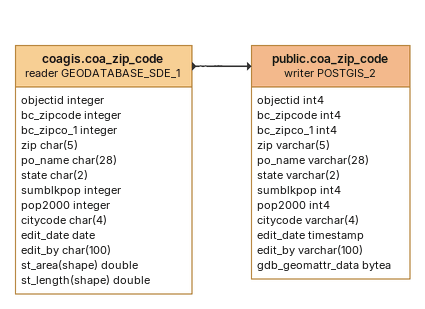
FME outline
coagis.coa_zip_code (reader GEODATABASE_SDE_1)
    attributes: objectid integer, bc_zipcode integer, bc_zipco_1 integer, zip char(5), po_name char(28), state char(2), sumblkpop integer, pop2000 integer, citycode char(4), edit_date date, edit_by char(100), st_area(shape) double, st_length(shape) double
    -> public.coa_zip_code (writer POSTGIS_2)
public.coa_zip_code (writer POSTGIS_2)
    attributes: objectid int4, bc_zipcode int4, bc_zipco_1 int4, zip varchar(5), po_name varchar(28), state varchar(2), sumblkpop int4, pop2000 int4, citycode varchar(4), edit_date timestamp, edit_by varchar(100), gdb_geomattr_data bytea
